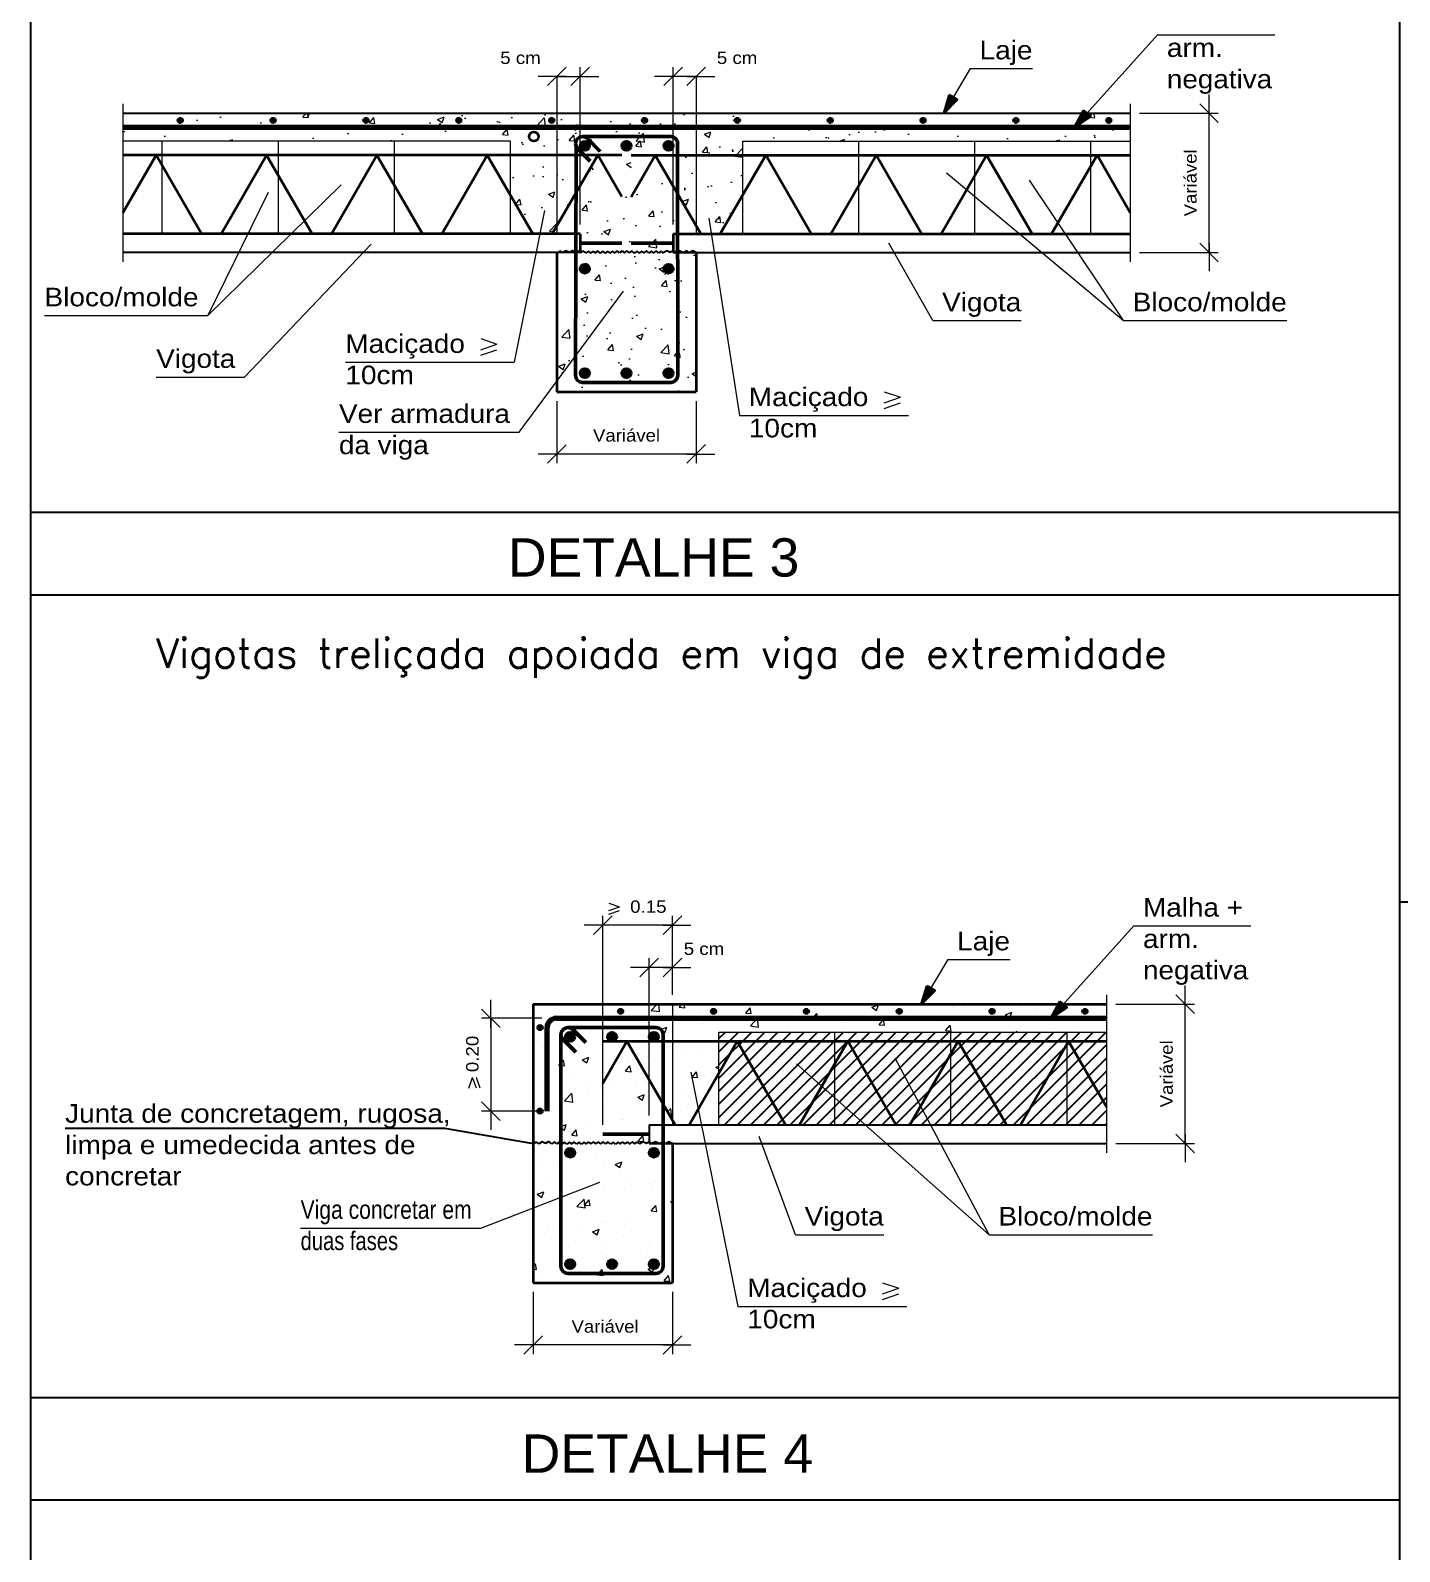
# Model space of a CAD drawing. Header units: millimetres. Extents: x 480 to 1615, y -207 to 251.
# Drawn here: x 820.9 to 835.65, y -114.83 to -98.44 of the extents above; entities that cross this region are included whole.
import ezdxf
from ezdxf.enums import TextEntityAlignment as Align

# ---------------------------------------------------------------- set-up
doc = ezdxf.new("R2010")
doc.units = ezdxf.units.MM
doc.linetypes.add('DASHDOT', pattern=[18.5, 12, -3, 0.5, -3])
for name, color, linetype, lineweight in [('0-CYPE0', 10, 'Continuous', 13), ('0-CYPE1', 2, 'Continuous', 18), ('0-CYPE2', 140, 'Continuous', 35), ('0-CYPE3', 5, 'Continuous', 50), ('0-CYPE4', 6, 'Continuous', 70)]:
    doc.layers.add(name, color=color, linetype=linetype, lineweight=lineweight)
for name, color, linetype in [('ARQ-TEXTO2', 2, 'Continuous'), ('Camada 1', 7, 'Continuous'), ('VIEWPORT', 1, 'Continuous')]:
    doc.layers.add(name, color=color, linetype=linetype)
doc.styles.add('CYPETXT', font='arial.ttf', dxfattribs={"height": 0.2})
doc.styles.add('ROMANS', font='romans.shx')
doc.styles.add('TQS_ARIAL', font='arial.ttf')

msp = doc.modelspace()

# ---------------------------------------------------------------- hatches: boundary and pattern name
at = {"layer": '0-CYPE0'}
h = msp.add_hatch(dxfattribs=at)
h.set_pattern_fill('ID11', color=256, style=0, pattern_type=2)
h.set_pattern_definition([(50.00002, (701.76784, -244.8492), (0.71726, -0.06275), [0.075, -0.825]), (355, (701.76784, -244.8492), (-0.13875, 0.75219), [0.06, -0.66]), (100.4514, (701.8276, -244.85445), (0.57851, 0.68944), [0.06374, -0.70114]), (46.1842, (701.7678, -244.6492), (1.06724, -0.16552), [0.1125, -1.2375]), (96.6356, (701.8568, -244.663), (0.934665, 0.97412), [0.09561, -1.051715]), (351.1842, (701.7678, -244.6492), (0.93466, 0.97412), [0.09, -0.99]), (21, (701.86784, -244.6992), (0.596905, -0.40262), [0.075, -0.825]), (326, (701.86784, -244.6992), (0.243315, 0.72515), [0.06, -0.66]), (71.4514, (701.9176, -244.7328), (0.840225, 0.32253), [0.06374, -0.70114]), (37.49997, (701.76784, -244.84922), (0.01216, 0.332895), [0, -0.652, 0, -0.67, 0, -0.6625]), (7.50002, (701.76784, -244.8492), (0.26307, 0.39441), [0, -0.382, 0, -0.637, 0, -0.2525]), (327.49998, (701.54484, -244.84922), (0.53382, -0.022555), [0, -0.25, 0, -0.78, 0, -1.035]), (317.49998, (701.44484, -244.8492), (0.583185, 0.100105), [0, -0.325, 0, -0.518, 0, -0.735])])
h.paths.add_polyline_path([(832.501, -99.412), (832.501, -99.409), (832.502, -99.407), (832.503, -99.404), (832.505, -99.402), (832.507, -99.401), (832.51, -99.4), (832.512, -99.399), (832.515, -99.399), (832.517, -99.4), (832.52, -99.401), (832.522, -99.402), (832.524, -99.404), (832.525, -99.407), (832.526, -99.409), (832.526, -99.412), (832.526, -99.414), (832.525, -99.417), (832.524, -99.419), (832.522, -99.421), (832.52, -99.423), (832.517, -99.424), (832.515, -99.424), (832.512, -99.424), (832.51, -99.424), (832.507, -99.423), (832.505, -99.421), (832.503, -99.419), (832.502, -99.417), (832.501, -99.414)], flags=0)
h.paths.add_polyline_path([(832.745, -99.335), (832.283, -99.335), (832.146, -99.487), (832.745, -99.487)], flags=0)
h.paths.add_polyline_path([(828.564, -99.335), (828.071, -99.335), (828.071, -99.487), (828.417, -99.487)], flags=0)
h.paths.add_polyline_path([(828.571, -99.635), (832.745, -99.635), (832.745, -99.487), (828.417, -99.487), (828.338, -99.569), (828.341, -99.573), (828.344, -99.577), (828.345, -99.582), (828.346, -99.587), (828.345, -99.592), (828.343, -99.597), (828.341, -99.601), (828.337, -99.605), (828.333, -99.608), (828.328, -99.611), (828.323, -99.612), (828.318, -99.612), (828.313, -99.611), (828.308, -99.608), (828.304, -99.605), (828.3, -99.601), (828.298, -99.597), (828.296, -99.592), (828.296, -99.587), (828.296, -99.581), (828.298, -99.576), (828.3, -99.572), (828.304, -99.568), (828.308, -99.565), (828.313, -99.563), (828.318, -99.562), (828.324, -99.562), (828.329, -99.563), (828.334, -99.566), (828.338, -99.569), (828.417, -99.487), (828.071, -99.487), (828.071, -99.787), (828.571, -99.787)], flags=0)
h.paths.add_polyline_path([(828.571, -99.787), (828.071, -99.787), (828.071, -100.549), (828.12, -100.635), (828.33, -100.635), (828.571, -100.218)], flags=0)
h.paths.add_polyline_path([(828.071, -99.787), (827.871, -99.787), (827.871, -100.203), (828.071, -100.549)], flags=0)
h.paths.add_polyline_path([(828.071, -100.549), (827.871, -100.203), (827.871, -100.635), (828.071, -100.635)], flags=0)
h.paths.add_polyline_path([(827.796, -102.135), (827.795, -102.14), (827.794, -102.145), (827.791, -102.149), (827.788, -102.153), (827.783, -102.156), (827.779, -102.159), (827.774, -102.16), (827.768, -102.16), (827.763, -102.159), (827.758, -102.156), (827.754, -102.153), (827.751, -102.149), (827.748, -102.145), (827.747, -102.14), (827.746, -102.135), (827.747, -102.13), (827.748, -102.125), (827.751, -102.12), (827.754, -102.116), (827.758, -102.113), (827.763, -102.111), (827.768, -102.11), (827.774, -102.11), (827.779, -102.111), (827.783, -102.113), (827.788, -102.116), (827.791, -102.12), (827.794, -102.125), (827.795, -102.13)], flags=0)
h.paths.add_polyline_path([(826.896, -102.135), (826.895, -102.14), (826.894, -102.145), (826.891, -102.149), (826.887, -102.153), (826.883, -102.156), (826.878, -102.159), (826.873, -102.16), (826.868, -102.16), (826.863, -102.159), (826.858, -102.156), (826.854, -102.153), (826.851, -102.149), (826.848, -102.145), (826.846, -102.14), (826.846, -102.135), (826.846, -102.13), (826.848, -102.125), (826.851, -102.12), (826.854, -102.116), (826.858, -102.113), (826.863, -102.111), (826.868, -102.11), (826.873, -102.11), (826.878, -102.111), (826.883, -102.113), (826.887, -102.116), (826.891, -102.12), (826.894, -102.125), (826.895, -102.13)], flags=0)
h.paths.add_polyline_path([(827.345, -102.135), (827.345, -102.14), (827.343, -102.145), (827.341, -102.149), (827.337, -102.153), (827.333, -102.156), (827.328, -102.159), (827.323, -102.16), (827.318, -102.16), (827.313, -102.159), (827.308, -102.156), (827.304, -102.153), (827.3, -102.149), (827.298, -102.145), (827.296, -102.14), (827.295, -102.135), (827.296, -102.13), (827.298, -102.125), (827.3, -102.12), (827.304, -102.116), (827.308, -102.113), (827.313, -102.111), (827.318, -102.11), (827.323, -102.11), (827.328, -102.111), (827.333, -102.113), (827.337, -102.116), (827.341, -102.12), (827.343, -102.125), (827.345, -102.13)], flags=0)
h.paths.add_polyline_path([(827.796, -101.01), (827.795, -101.015), (827.794, -101.02), (827.791, -101.024), (827.788, -101.028), (827.783, -101.031), (827.779, -101.034), (827.774, -101.035), (827.768, -101.035), (827.763, -101.034), (827.758, -101.031), (827.754, -101.028), (827.751, -101.024), (827.748, -101.02), (827.747, -101.015), (827.746, -101.01), (827.747, -101.005), (827.748, -101), (827.751, -100.995), (827.754, -100.991), (827.758, -100.988), (827.763, -100.986), (827.768, -100.985), (827.774, -100.985), (827.779, -100.986), (827.783, -100.988), (827.788, -100.991), (827.791, -100.995), (827.794, -101), (827.795, -101.005)], flags=0)
h.paths.add_polyline_path([(826.896, -101.01), (826.895, -101.015), (826.894, -101.02), (826.891, -101.024), (826.887, -101.028), (826.883, -101.031), (826.878, -101.034), (826.873, -101.035), (826.868, -101.035), (826.863, -101.034), (826.858, -101.031), (826.854, -101.028), (826.851, -101.024), (826.848, -101.02), (826.846, -101.015), (826.846, -101.01), (826.846, -101.005), (826.848, -101), (826.851, -100.995), (826.854, -100.991), (826.858, -100.988), (826.863, -100.986), (826.868, -100.985), (826.873, -100.985), (826.878, -100.986), (826.883, -100.988), (826.887, -100.991), (826.891, -100.995), (826.894, -101), (826.895, -101.005)], flags=0)
h.paths.add_polyline_path([(827.011, -99.787), (826.571, -100.549), (826.571, -100.635), (826.821, -100.635), (826.821, -100.835), (826.571, -100.835), (826.571, -102.335), (828.071, -102.335), (828.071, -100.835), (827.821, -100.835), (827.821, -100.635), (828.071, -100.635), (828.071, -100.549), (827.63, -99.787), (827.371, -100.237), (827.371, -99.587), (827.271, -99.587), (827.271, -100.237)], flags=0)
h.paths.add_polyline_path([(827.011, -99.787), (826.82, -99.787), (826.82, -100.116)], flags=0)
h.paths.add_polyline_path([(826.896, -99.687), (826.895, -99.692), (826.893, -99.697), (826.891, -99.701), (826.887, -99.705), (826.883, -99.708), (826.878, -99.71), (826.873, -99.711), (826.868, -99.711), (826.863, -99.71), (826.858, -99.708), (826.854, -99.705), (826.85, -99.701), (826.848, -99.697), (826.846, -99.692), (826.846, -99.687), (826.846, -99.681), (826.848, -99.676), (826.85, -99.672), (826.854, -99.668), (826.858, -99.665), (826.863, -99.663), (826.868, -99.662), (826.873, -99.662), (826.878, -99.663), (826.883, -99.665), (826.887, -99.668), (826.891, -99.672), (826.893, -99.676), (826.895, -99.681)], flags=0)
h.paths.add_polyline_path([(827.271, -99.487), (826.82, -99.487), (826.82, -99.743), (826.865, -99.787), (827.271, -99.787)], flags=0)
h.paths.add_polyline_path([(827.821, -99.487), (827.371, -99.487), (827.371, -99.587), (827.796, -99.587), (827.821, -99.591)], flags=0)
h.paths.add_polyline_path([(827.821, -99.591), (827.796, -99.587), (827.371, -99.587), (827.371, -99.787), (827.821, -99.787)], flags=0)
h.paths.add_polyline_path([(828.071, -99.487), (827.821, -99.487), (827.821, -99.591), (827.835, -99.598), (827.847, -99.607), (827.857, -99.619), (827.865, -99.633), (827.869, -99.648), (827.87, -99.664), (827.871, -99.787), (828.071, -99.787)], flags=0)
h.paths.add_polyline_path([(828.071, -99.335), (827.821, -99.335), (827.821, -99.487), (828.071, -99.487)], flags=0)
h.paths.add_polyline_path([(827.526, -99.412), (827.526, -99.414), (827.525, -99.417), (827.524, -99.419), (827.522, -99.421), (827.52, -99.423), (827.517, -99.424), (827.515, -99.424), (827.512, -99.424), (827.51, -99.424), (827.507, -99.423), (827.505, -99.421), (827.503, -99.419), (827.502, -99.417), (827.501, -99.414), (827.501, -99.412), (827.501, -99.409), (827.502, -99.407), (827.503, -99.404), (827.505, -99.402), (827.507, -99.401), (827.51, -99.4), (827.512, -99.399), (827.515, -99.399), (827.517, -99.4), (827.52, -99.401), (827.522, -99.402), (827.524, -99.404), (827.525, -99.407), (827.526, -99.409)], flags=0)
h.paths.add_polyline_path([(827.821, -99.335), (827.371, -99.335), (827.371, -99.487), (827.821, -99.487)], flags=0)
h.paths.add_polyline_path([(827.371, -99.335), (827.271, -99.335), (827.271, -99.487), (827.371, -99.487)], flags=0)
h.paths.add_polyline_path([(827.271, -99.335), (826.82, -99.335), (826.82, -99.487), (827.271, -99.487)], flags=0)
h.paths.add_polyline_path([(826.82, -99.335), (826.571, -99.335), (826.571, -99.487), (826.82, -99.487)], flags=0)
h.paths.add_polyline_path([(826.776, -99.69), (826.772, -99.676), (826.771, -99.662), (826.772, -99.646), (826.777, -99.632), (826.784, -99.618), (826.794, -99.607), (826.807, -99.598), (826.82, -99.591), (826.82, -99.487), (826.571, -99.487), (826.571, -99.787), (826.776, -99.787)], flags=0)
h.paths.add_polyline_path([(826.776, -99.787), (826.571, -99.787), (826.571, -100.549), (826.775, -100.195)], flags=0)
h.paths.add_polyline_path([(826.775, -100.195), (826.571, -100.549), (826.571, -100.635), (826.774, -100.635)], flags=0)
h.paths.add_polyline_path([(826.071, -100.218), (826.071, -100.635), (826.311, -100.635)], flags=0)
h.paths.add_polyline_path([(826.571, -99.787), (826.071, -99.787), (826.071, -100.218), (826.311, -100.635), (826.521, -100.635), (826.571, -100.549)], flags=0)
h.paths.add_polyline_path([(826.501, -99.412), (826.501, -99.409), (826.502, -99.407), (826.503, -99.404), (826.505, -99.402), (826.507, -99.401), (826.51, -99.4), (826.512, -99.399), (826.515, -99.399), (826.517, -99.4), (826.52, -99.401), (826.522, -99.402), (826.524, -99.404), (826.525, -99.407), (826.526, -99.409), (826.526, -99.412), (826.526, -99.414), (826.525, -99.417), (826.524, -99.419), (826.522, -99.421), (826.52, -99.423), (826.517, -99.424), (826.515, -99.424), (826.512, -99.424), (826.51, -99.424), (826.507, -99.423), (826.505, -99.421), (826.503, -99.419), (826.502, -99.417), (826.501, -99.414)], flags=0)
h.paths.add_polyline_path([(826.571, -99.335), (826.018, -99.335), (826.2, -99.487), (826.571, -99.487)], flags=0)
h.paths.add_polyline_path([(826.2, -99.487), (821.896, -99.487), (821.896, -99.635), (826.071, -99.635), (826.071, -99.787), (826.571, -99.787), (826.571, -99.487), (826.2, -99.487), (826.301, -99.571), (826.305, -99.567), (826.309, -99.564), (826.314, -99.563), (826.319, -99.562), (826.324, -99.562), (826.329, -99.563), (826.334, -99.565), (826.338, -99.569), (826.341, -99.572), (826.343, -99.577), (826.345, -99.582), (826.346, -99.587), (826.345, -99.592), (826.343, -99.597), (826.341, -99.601), (826.337, -99.605), (826.333, -99.608), (826.328, -99.611), (826.323, -99.612), (826.318, -99.612), (826.313, -99.611), (826.308, -99.608), (826.304, -99.605), (826.3, -99.601), (826.298, -99.597), (826.296, -99.592), (826.296, -99.587), (826.296, -99.581), (826.298, -99.576), (826.301, -99.571)], flags=0)
h.paths.add_polyline_path([(825.501, -99.412), (825.501, -99.409), (825.502, -99.407), (825.503, -99.404), (825.505, -99.402), (825.507, -99.401), (825.51, -99.4), (825.512, -99.399), (825.515, -99.399), (825.517, -99.4), (825.52, -99.401), (825.522, -99.402), (825.524, -99.404), (825.525, -99.407), (825.526, -99.409), (825.526, -99.412), (825.526, -99.414), (825.525, -99.417), (825.524, -99.419), (825.522, -99.421), (825.52, -99.423), (825.517, -99.424), (825.515, -99.424), (825.512, -99.424), (825.51, -99.424), (825.507, -99.423), (825.505, -99.421), (825.503, -99.419), (825.502, -99.417), (825.501, -99.414)], flags=0)
h.paths.add_polyline_path([(824.501, -99.412), (824.501, -99.409), (824.502, -99.407), (824.503, -99.404), (824.505, -99.402), (824.507, -99.401), (824.51, -99.4), (824.512, -99.399), (824.515, -99.399), (824.517, -99.4), (824.52, -99.401), (824.522, -99.402), (824.524, -99.404), (824.525, -99.407), (824.526, -99.409), (824.526, -99.412), (824.526, -99.414), (824.525, -99.417), (824.524, -99.419), (824.522, -99.421), (824.52, -99.423), (824.517, -99.424), (824.515, -99.424), (824.512, -99.424), (824.51, -99.424), (824.507, -99.423), (824.505, -99.421), (824.503, -99.419), (824.502, -99.417), (824.501, -99.414)], flags=0)
h.paths.add_polyline_path([(823.501, -99.412), (823.501, -99.409), (823.502, -99.407), (823.503, -99.404), (823.505, -99.402), (823.507, -99.401), (823.51, -99.4), (823.512, -99.399), (823.515, -99.399), (823.517, -99.4), (823.52, -99.401), (823.522, -99.402), (823.524, -99.404), (823.525, -99.407), (823.526, -99.409), (823.526, -99.412), (823.526, -99.414), (823.525, -99.417), (823.524, -99.419), (823.522, -99.421), (823.52, -99.423), (823.517, -99.424), (823.515, -99.424), (823.512, -99.424), (823.51, -99.424), (823.507, -99.423), (823.505, -99.421), (823.503, -99.419), (823.502, -99.417), (823.501, -99.414)], flags=0)
h.paths.add_polyline_path([(822.501, -99.412), (822.501, -99.409), (822.502, -99.407), (822.503, -99.404), (822.505, -99.402), (822.507, -99.401), (822.51, -99.4), (822.512, -99.399), (822.515, -99.399), (822.517, -99.4), (822.52, -99.401), (822.522, -99.402), (822.524, -99.404), (822.525, -99.407), (822.526, -99.409), (822.526, -99.412), (822.526, -99.414), (822.525, -99.417), (822.524, -99.419), (822.522, -99.421), (822.52, -99.423), (822.517, -99.424), (822.515, -99.424), (822.512, -99.424), (822.51, -99.424), (822.507, -99.423), (822.505, -99.421), (822.503, -99.419), (822.502, -99.417), (822.501, -99.414)], flags=0)
h.paths.add_polyline_path([(826.018, -99.335), (821.896, -99.335), (821.896, -99.487), (826.2, -99.487)], flags=0)
at = {"layer": '0-CYPE2'}
for points in [[(830.795, -99.137), (830.736, -99.335), (830.881, -99.189)], [(832.243, -99.305), (832.146, -99.487), (832.317, -99.371)], [(830.553, -108.735), (830.493, -108.932), (830.639, -108.786)], [(831.986, -108.902), (831.89, -109.084), (832.06, -108.969)]]:
    msp.add_hatch(color=256, dxfattribs=at).paths.add_polyline_path(points)
h = msp.add_hatch(color=256, dxfattribs=at)
edge = h.paths.add_edge_path()
edge.add_arc((822.514, -99.412), 0.025, 0, 360)
h = msp.add_hatch(color=256, dxfattribs=at)
edge = h.paths.add_edge_path()
edge.add_arc((823.514, -99.412), 0.025, 0, 360)
h = msp.add_hatch(color=256, dxfattribs=at)
edge = h.paths.add_edge_path()
edge.add_arc((824.514, -99.412), 0.025, 0, 360)
h = msp.add_hatch(color=256, dxfattribs=at)
edge = h.paths.add_edge_path()
edge.add_arc((825.514, -99.412), 0.025, 0, 360)
h = msp.add_hatch(color=256, dxfattribs=at)
edge = h.paths.add_edge_path()
edge.add_arc((826.514, -99.412), 0.025, 0, 360)
h = msp.add_hatch(color=256, dxfattribs=at)
edge = h.paths.add_edge_path()
edge.add_arc((827.514, -99.412), 0.025, 0, 360)
h = msp.add_hatch(color=256, dxfattribs=at)
edge = h.paths.add_edge_path()
edge.add_arc((828.514, -99.412), 0.025, 0, 360)
h = msp.add_hatch(color=256, dxfattribs=at)
edge = h.paths.add_edge_path()
edge.add_arc((829.514, -99.412), 0.025, 0, 360)
h = msp.add_hatch(color=256, dxfattribs=at)
edge = h.paths.add_edge_path()
edge.add_arc((830.514, -99.412), 0.025, 0, 360)
h = msp.add_hatch(color=256, dxfattribs=at)
edge = h.paths.add_edge_path()
edge.add_arc((831.514, -99.412), 0.025, 0, 360)
h = msp.add_hatch(color=256, dxfattribs=at)
edge = h.paths.add_edge_path()
edge.add_arc((832.514, -99.412), 0.025, 0, 360)
h = msp.add_hatch(color=256, dxfattribs=at)
edge = h.paths.add_edge_path()
edge.add_arc((826.871, -99.687), 0.05, 0, 360)
h = msp.add_hatch(color=256, dxfattribs=at)
edge = h.paths.add_edge_path()
edge.add_arc((827.32, -99.687), 0.05, 0, 360)
h = msp.add_hatch(color=256, dxfattribs=at)
edge = h.paths.add_edge_path()
edge.add_arc((827.771, -99.687), 0.05, 0, 360)
h = msp.add_hatch(color=256, dxfattribs=at)
edge = h.paths.add_edge_path()
edge.add_arc((826.871, -101.01), 0.05, 0, 360)
h = msp.add_hatch(color=256, dxfattribs=at)
edge = h.paths.add_edge_path()
edge.add_arc((827.771, -101.01), 0.05, 0, 360)
h = msp.add_hatch(color=256, dxfattribs=at)
edge = h.paths.add_edge_path()
edge.add_arc((826.871, -102.135), 0.05, 0, 360)
h = msp.add_hatch(color=256, dxfattribs=at)
edge = h.paths.add_edge_path()
edge.add_arc((827.32, -102.135), 0.05, 0, 360)
h = msp.add_hatch(color=256, dxfattribs=at)
edge = h.paths.add_edge_path()
edge.add_arc((827.771, -102.135), 0.05, 0, 360)
h = msp.add_hatch(color=256, dxfattribs=at)
edge = h.paths.add_edge_path()
edge.add_arc((827.257, -109.009), 0.025, 0, 360)
h = msp.add_hatch(color=256, dxfattribs=at)
edge = h.paths.add_edge_path()
edge.add_arc((828.257, -109.009), 0.025, 0, 360)
h = msp.add_hatch(color=256, dxfattribs=at)
edge = h.paths.add_edge_path()
edge.add_arc((829.257, -109.009), 0.025, 0, 360)
h = msp.add_hatch(color=256, dxfattribs=at)
edge = h.paths.add_edge_path()
edge.add_arc((830.257, -109.009), 0.025, 0, 360)
h = msp.add_hatch(color=256, dxfattribs=at)
edge = h.paths.add_edge_path()
edge.add_arc((831.257, -109.009), 0.025, 0, 360)
h = msp.add_hatch(color=256, dxfattribs=at)
edge = h.paths.add_edge_path()
edge.add_arc((832.257, -109.009), 0.025, 0, 360)
h = msp.add_hatch(color=256, dxfattribs=at)
edge = h.paths.add_edge_path()
edge.add_arc((826.389, -109.184), 0.025, 0, 360)
h = msp.add_hatch(color=256, dxfattribs=at)
edge = h.paths.add_edge_path()
edge.add_arc((826.714, -109.284), 0.05, 0, 360)
h = msp.add_hatch(color=256, dxfattribs=at)
edge = h.paths.add_edge_path()
edge.add_arc((827.164, -109.284), 0.05, 0, 360)
h = msp.add_hatch(color=256, dxfattribs=at)
edge = h.paths.add_edge_path()
edge.add_arc((827.614, -109.284), 0.05, 0, 360)
h = msp.add_hatch(color=256, dxfattribs=at)
edge = h.paths.add_edge_path()
edge.add_arc((826.389, -110.084), 0.025, 0, 360)
h = msp.add_hatch(color=256, dxfattribs=at)
edge = h.paths.add_edge_path()
edge.add_arc((826.714, -110.532), 0.05, 0, 360)
h = msp.add_hatch(color=256, dxfattribs=at)
edge = h.paths.add_edge_path()
edge.add_arc((827.614, -110.532), 0.05, 0, 360)
h = msp.add_hatch(color=256, dxfattribs=at)
edge = h.paths.add_edge_path()
edge.add_arc((826.714, -111.732), 0.05, 0, 360)
h = msp.add_hatch(color=256, dxfattribs=at)
edge = h.paths.add_edge_path()
edge.add_arc((827.164, -111.732), 0.05, 0, 360)
h = msp.add_hatch(color=256, dxfattribs=at)
edge = h.paths.add_edge_path()
edge.add_arc((827.614, -111.732), 0.05, 0, 360)
at = {"layer": 'VIEWPORT'}
h = msp.add_hatch(dxfattribs=at)
h.set_pattern_fill('_USER', scale=0.1, angle=45, pattern_type=0)
h.set_pattern_definition([(45, (-558.92099, -1348.04589), (-0.070710678, 0.070710678), [])])
h.paths.add_polyline_path([(829.564, -109.572), (829.564, -109.332), (828.513, -109.332), (829.033, -110.232), (829.183, -110.232)])
h.paths.add_polyline_path([(828.513, -109.332), (828.314, -109.677), (828.314, -110.232), (829.033, -110.232)])
h.paths.add_polyline_path([(828.513, -109.332), (828.314, -109.332), (828.314, -109.677)], flags=17)
h.paths.add_polyline_path([(829.564, -109.232), (828.314, -109.232), (828.314, -109.332), (828.513, -109.332), (829.564, -109.332)])
h.paths.add_polyline_path([(829.564, -109.941), (829.423, -109.816), (829.183, -110.232), (829.564, -110.232)], flags=17)
h.paths.add_polyline_path([(829.564, -109.572), (829.423, -109.816), (829.564, -109.941)], flags=17)
h.paths.add_polyline_path([(829.702, -109.332), (829.564, -109.572), (829.564, -109.941), (829.892, -110.232), (830.222, -110.232)])
h.paths.add_polyline_path([(830.891, -109.332), (830.814, -109.466), (830.814, -110.232), (831.411, -110.232)])
h.paths.add_polyline_path([(830.814, -109.332), (829.702, -109.332), (830.222, -110.232), (830.372, -110.232), (830.814, -109.466)])
h.paths.add_polyline_path([(830.814, -109.232), (829.564, -109.232), (829.564, -109.332), (830.814, -109.332)])
h.paths.add_polyline_path([(829.702, -109.332), (829.564, -109.332), (829.564, -109.572)], flags=17)
h.paths.add_polyline_path([(829.564, -109.941), (829.564, -110.232), (829.892, -110.232)], flags=17)
h.paths.add_polyline_path([(830.488, -110.03), (830.372, -110.232), (830.596, -110.232)], flags=17)
h.paths.add_polyline_path([(830.814, -109.466), (830.488, -110.03), (830.596, -110.232), (830.814, -110.232)], flags=17)
h.paths.add_polyline_path([(832.064, -109.361), (832.064, -109.332), (830.891, -109.332), (831.411, -110.232), (831.561, -110.232)])
h.paths.add_polyline_path([(832.064, -109.232), (830.814, -109.232), (830.814, -109.332), (832.064, -109.332)])
h.paths.add_polyline_path([(832.489, -109.332), (832.081, -109.332), (832.489, -110.039)], flags=17)
h.paths.add_polyline_path([(832.064, -109.361), (831.561, -110.232), (832.064, -110.232)], flags=17)
h.paths.add_polyline_path([(832.081, -109.332), (832.064, -109.361), (832.064, -110.232), (832.489, -110.232), (832.489, -110.039)])
h.paths.add_polyline_path([(832.489, -109.232), (832.064, -109.232), (832.064, -109.332), (832.489, -109.332)])

# ---------------------------------------------------------------- linework, layer by layer
for p, q in [((835.645, -86.128), (835.645, -143.528)), ((820.901, -88.552), (820.901, -143.528)), ((821.896, -99.335), (832.745, -99.335)), ((826.821, -100.835), (821.896, -100.835)), ((826.605, -100.819), (826.575, -100.839)), ((826.631, -100.84), (826.605, -100.819)), ((826.668, -100.819), (826.631, -100.84)), ((826.705, -100.835), (826.668, -100.819)), ((826.742, -100.815), (826.705, -100.835)), ((826.771, -100.839), (826.742, -100.815)), ((826.801, -100.818), (826.771, -100.839)), ((826.827, -100.839), (826.801, -100.818)), ((826.855, -100.82), (826.825, -100.84)), ((826.881, -100.84), (826.855, -100.82)), ((826.909, -100.821), (826.879, -100.841)), ((826.935, -100.842), (826.909, -100.821)), ((826.963, -100.823), (826.933, -100.843)), ((826.989, -100.843), (826.963, -100.823)), ((827.012, -100.82), (826.982, -100.84)), ((827.038, -100.841), (827.012, -100.82)), ((827.066, -100.821), (827.036, -100.842)), ((827.092, -100.842), (827.066, -100.821)), ((827.121, -100.823), (827.091, -100.843)), ((827.147, -100.843), (827.121, -100.823)), ((827.17, -100.82), (827.14, -100.841)), ((827.196, -100.841), (827.17, -100.82)), ((827.22, -100.818), (827.19, -100.839)), ((827.246, -100.839), (827.22, -100.818)), ((827.274, -100.82), (827.244, -100.84)), ((827.3, -100.84), (827.274, -100.82)), ((827.325, -100.819), (827.295, -100.839)), ((827.351, -100.839), (827.325, -100.819)), ((827.379, -100.82), (827.349, -100.84)), ((827.405, -100.841), (827.379, -100.82)), ((827.433, -100.822), (827.403, -100.842)), ((827.459, -100.842), (827.433, -100.822)), ((827.487, -100.823), (827.457, -100.843)), ((827.513, -100.844), (827.487, -100.823)), ((827.535, -100.819), (827.505, -100.84)), ((827.561, -100.84), (827.535, -100.819)), ((827.589, -100.821), (827.559, -100.841)), ((827.615, -100.841), (827.589, -100.821)), ((827.639, -100.819), (827.609, -100.839)), ((827.665, -100.839), (827.639, -100.819)), ((827.693, -100.82), (827.663, -100.841)), ((827.719, -100.841), (827.693, -100.82)), ((827.753, -100.819), (827.716, -100.839)), ((827.79, -100.835), (827.753, -100.819)), ((827.824, -100.816), (827.787, -100.836)), ((827.821, -100.835), (832.745, -100.835)), ((827.85, -100.836), (827.824, -100.816)), ((827.887, -100.819), (827.85, -100.836)), ((827.934, -100.839), (827.887, -100.819)), ((827.971, -100.819), (827.934, -100.839)), ((827.996, -100.839), (827.971, -100.819)), ((828.033, -100.819), (827.996, -100.839)), ((828.071, -100.835), (828.033, -100.819)), ((820.901, -103.632), (835.645, -103.632)), ((820.901, -104.522), (835.645, -104.522)), ((835.645, -107.829), (853.145, -107.829)), ((821.273, -110.266), (825.361, -110.266)), ((825.361, -110.266), (826.314, -110.432)), ((827.564, -110.232), (832.489, -110.232)), ((827.564, -110.232), (827.564, -110.432)), ((826.348, -110.416), (826.318, -110.437)), ((826.374, -110.437), (826.348, -110.416)), ((826.411, -110.416), (826.374, -110.437)), ((826.448, -110.433), (826.411, -110.416)), ((826.485, -110.412), (826.448, -110.433)), ((826.514, -110.436), (826.485, -110.412)), ((826.544, -110.416), (826.514, -110.436)), ((826.57, -110.436), (826.544, -110.416)), ((826.598, -110.417), (826.568, -110.437)), ((826.624, -110.437), (826.598, -110.417)), ((826.653, -110.418), (826.622, -110.439)), ((826.678, -110.439), (826.653, -110.418)), ((826.707, -110.42), (826.677, -110.44)), ((826.733, -110.44), (826.707, -110.42)), ((826.756, -110.417), (826.726, -110.438)), ((826.782, -110.438), (826.756, -110.417)), ((826.81, -110.419), (826.78, -110.439)), ((826.836, -110.439), (826.81, -110.419)), ((826.864, -110.42), (826.834, -110.44)), ((826.89, -110.441), (826.864, -110.42)), ((826.913, -110.418), (826.883, -110.438)), ((826.939, -110.438), (826.913, -110.418)), ((826.963, -110.416), (826.933, -110.436)), ((826.989, -110.436), (826.963, -110.416)), ((827.017, -110.417), (826.987, -110.437)), ((827.043, -110.438), (827.017, -110.417)), ((827.068, -110.416), (827.038, -110.436)), ((827.094, -110.437), (827.068, -110.416)), ((827.123, -110.417), (827.093, -110.438)), ((827.149, -110.438), (827.123, -110.417)), ((827.177, -110.419), (827.147, -110.439)), ((827.203, -110.439), (827.177, -110.419)), ((827.231, -110.42), (827.201, -110.441)), ((827.257, -110.441), (827.231, -110.42)), ((827.279, -110.417), (827.249, -110.437)), ((827.305, -110.437), (827.279, -110.417)), ((827.333, -110.418), (827.303, -110.438)), ((827.359, -110.439), (827.333, -110.418)), ((827.383, -110.416), (827.353, -110.436)), ((827.409, -110.437), (827.383, -110.416)), ((827.437, -110.418), (827.407, -110.438)), ((827.463, -110.438), (827.437, -110.418)), ((827.496, -110.416), (827.46, -110.437)), ((827.534, -110.432), (827.496, -110.416)), ((827.568, -110.413), (827.531, -110.434)), ((827.564, -110.432), (832.489, -110.432)), ((827.594, -110.434), (827.568, -110.413)), ((827.631, -110.416), (827.594, -110.434)), ((827.677, -110.436), (827.631, -110.416)), ((827.714, -110.416), (827.677, -110.436)), ((827.74, -110.436), (827.714, -110.416)), ((827.777, -110.416), (827.74, -110.436)), ((827.814, -110.432), (827.777, -110.416)), ((820.901, -113.169), (835.645, -113.169)), ((820.901, -114.272), (835.645, -114.272))]:
    msp.add_line(p, q)
at = {"layer": '0-CYPE0', "linetype": 'Continuous'}
for p, q in [((827.147, -108.946), (827.147, -108.946)), ((827.587, -108.999), (827.651, -108.932)), ((827.676, -109.012), (827.667, -108.932)), ((827.887, -108.965), (827.915, -108.932)), ((827.947, -108.97), (827.94, -108.932)), ((829.691, -108.935), (829.691, -108.935)), ((829.962, -108.965), (830.032, -108.938)), ((830.012, -108.999), (830.032, -108.939)), ((831.02, -108.934), (831.02, -108.934)), ((831.195, -108.936), (831.195, -108.936)), ((831.554, -108.957), (831.554, -108.957)), ((826.314, -109.102), (826.318, -109.1)), ((826.314, -109.112), (826.318, -109.101)), ((826.627, -109.021), (826.627, -109.021)), ((826.706, -109.004), (826.706, -109.004)), ((827.426, -109.072), (827.426, -109.072)), ((827.528, -109.124), (827.528, -109.124)), ((827.587, -108.999), (827.676, -109.012)), ((827.676, -109.039), (827.676, -109.039)), ((827.888, -108.965), (827.947, -108.97)), ((828.055, -108.989), (828.055, -108.989)), ((828.112, -109.024), (828.112, -109.024)), ((828.604, -109.028), (828.653, -108.97)), ((828.605, -109.028), (828.665, -109.033)), ((828.664, -109.033), (828.653, -108.97)), ((828.654, -109.164), (828.731, -109.084)), ((828.672, -109.07), (828.672, -109.07)), ((828.731, -109.084), (828.732, -109.083)), ((828.732, -109.084), (828.732, -109.083)), ((828.743, -109.178), (828.732, -109.084)), ((829.186, -108.999), (829.186, -108.999)), ((829.322, -109.09), (829.327, -109.084)), ((829.322, -109.091), (829.382, -109.096)), ((829.327, -109.084), (829.37, -109.033)), ((829.38, -109.084), (829.37, -109.033)), ((829.382, -109.096), (829.38, -109.084)), ((829.934, -109.102), (829.934, -109.102)), ((829.962, -108.965), (830.012, -108.999)), ((830.039, -109.153), (830.087, -109.096)), ((830.099, -109.158), (830.087, -109.096)), ((830.243, -109.073), (830.243, -109.073)), ((830.313, -109.052), (830.313, -109.052)), ((830.712, -109.123), (830.712, -109.123)), ((830.826, -108.973), (830.826, -108.973)), ((830.944, -108.969), (830.944, -108.969)), ((831.217, -109.059), (831.217, -109.059)), ((831.399, -109.045), (831.449, -109.079)), ((831.4, -109.045), (831.47, -109.018)), ((831.449, -109.079), (831.469, -109.019)), ((831.736, -108.984), (831.736, -108.984)), ((832.087, -108.979), (832.087, -108.979)), ((826.415, -109.205), (826.415, -109.205)), ((826.554, -109.265), (826.554, -109.265)), ((826.794, -109.155), (826.794, -109.155)), ((826.945, -109.224), (826.945, -109.224)), ((827.088, -109.287), (827.088, -109.287)), ((827.134, -109.279), (827.134, -109.279)), ((827.648, -109.209), (827.648, -109.209)), ((827.685, -109.207), (827.691, -109.205)), ((827.685, -109.208), (827.702, -109.219)), ((827.691, -109.205), (827.755, -109.18)), ((827.702, -109.219), (827.734, -109.241)), ((827.734, -109.241), (827.755, -109.181)), ((828.153, -109.145), (828.153, -109.145)), ((828.654, -109.164), (828.743, -109.178)), ((829.052, -109.218), (829.052, -109.218)), ((829.66, -109.174), (829.66, -109.174)), ((829.684, -109.134), (829.684, -109.134)), ((830.039, -109.153), (830.099, -109.159)), ((830.198, -109.193), (830.198, -109.193)), ((830.756, -109.216), (830.804, -109.158)), ((830.757, -109.216), (830.816, -109.221)), ((830.816, -109.221), (830.805, -109.158)), ((831.513, -109.232), (831.522, -109.221)), ((831.524, -109.232), (831.522, -109.221)), ((831.942, -109.197), (831.942, -109.197)), ((832.192, -109.164), (832.192, -109.164)), ((826.362, -109.324), (826.362, -109.324)), ((826.615, -109.354), (826.615, -109.354)), ((826.765, -109.399), (826.765, -109.399)), ((827.299, -109.422), (827.299, -109.422)), ((827.622, -109.31), (827.622, -109.31)), ((827.792, -109.384), (827.792, -109.384)), ((827.833, -109.444), (827.833, -109.444)), ((828.156, -109.332), (828.156, -109.332)), ((826.531, -109.55), (826.531, -109.55)), ((826.591, -109.592), (826.614, -109.565)), ((826.592, -109.592), (826.614, -109.594)), ((826.614, -109.565), (826.64, -109.534)), ((826.614, -109.594), (826.652, -109.597)), ((826.651, -109.597), (826.64, -109.534)), ((826.844, -109.53), (826.894, -109.564)), ((826.845, -109.53), (826.915, -109.503)), ((826.894, -109.564), (826.915, -109.504)), ((827.309, -109.654), (827.357, -109.597)), ((827.327, -109.574), (827.327, -109.574)), ((827.369, -109.66), (827.357, -109.597)), ((827.636, -109.542), (827.636, -109.542)), ((827.91, -109.474), (827.91, -109.474)), ((828.141, -109.478), (828.141, -109.478)), ((828.282, -109.61), (828.314, -109.598)), ((828.282, -109.61), (828.314, -109.632)), ((826.356, -109.773), (826.356, -109.773)), ((826.603, -109.687), (826.603, -109.687)), ((826.744, -109.674), (826.744, -109.674)), ((827.309, -109.655), (827.369, -109.66)), ((827.529, -109.778), (827.529, -109.778)), ((828.026, -109.717), (828.074, -109.66)), ((828.026, -109.717), (828.086, -109.723)), ((828.086, -109.722), (828.074, -109.66)), ((828.16, -109.695), (828.16, -109.695)), ((826.652, -109.973), (826.73, -109.892)), ((826.741, -109.986), (826.73, -109.891)), ((826.889, -109.796), (826.889, -109.796)), ((826.899, -109.861), (826.899, -109.861)), ((827.15, -109.828), (827.15, -109.828)), ((827.423, -109.818), (827.423, -109.818)), ((827.441, -109.933), (827.491, -109.966)), ((827.442, -109.932), (827.512, -109.906)), ((827.491, -109.967), (827.511, -109.906)), ((827.623, -109.874), (827.623, -109.874)), ((827.957, -109.841), (827.957, -109.841)), ((828.129, -109.81), (828.129, -109.81)), ((826.591, -110.02), (826.591, -110.02)), ((826.652, -109.973), (826.741, -109.986)), ((827.11, -109.945), (827.11, -109.945)), ((827.763, -110.093), (827.797, -110.057)), ((827.809, -110.152), (827.798, -110.057)), ((827.869, -110.07), (827.869, -110.07)), ((827.897, -110.089), (827.897, -110.089)), ((828.147, -110.056), (828.147, -110.056)), ((826.601, -110.255), (826.614, -110.25)), ((826.601, -110.255), (826.614, -110.264)), ((826.614, -110.25), (826.672, -110.228)), ((826.614, -110.264), (826.651, -110.289)), ((826.636, -110.255), (826.636, -110.255)), ((826.651, -110.289), (826.671, -110.229)), ((826.703, -110.271), (826.703, -110.271)), ((826.887, -110.222), (826.887, -110.222)), ((827.265, -110.172), (827.265, -110.172)), ((827.286, -110.171), (827.286, -110.171)), ((827.611, -110.207), (827.611, -110.207)), ((827.796, -110.15), (827.808, -110.152)), ((828.116, -110.143), (828.116, -110.143)), ((826.372, -110.418), (826.372, -110.418)), ((826.578, -110.353), (826.578, -110.353)), ((826.695, -110.307), (826.695, -110.307)), ((826.73, -110.344), (826.778, -110.286)), ((826.73, -110.344), (826.79, -110.349)), ((826.79, -110.349), (826.779, -110.286)), ((827.098, -110.278), (827.098, -110.278)), ((827.228, -110.329), (827.228, -110.329)), ((827.447, -110.407), (827.496, -110.349)), ((827.448, -110.407), (827.508, -110.412)), ((827.507, -110.412), (827.496, -110.349)), ((827.525, -110.39), (827.525, -110.39)), ((826.359, -110.59), (826.359, -110.59)), ((826.905, -110.441), (826.905, -110.441)), ((826.942, -110.49), (826.942, -110.49)), ((827.002, -110.567), (827.002, -110.567)), ((827.439, -110.463), (827.439, -110.463)), ((827.634, -110.484), (827.634, -110.484)), ((826.373, -110.65), (826.373, -110.65)), ((826.566, -110.686), (826.566, -110.686)), ((826.624, -110.617), (826.624, -110.617)), ((827.086, -110.611), (827.086, -110.611)), ((827.198, -110.658), (827.268, -110.631)), ((827.198, -110.658), (827.248, -110.691)), ((827.248, -110.692), (827.268, -110.631)), ((826.496, -110.815), (826.496, -110.815)), ((827.03, -110.837), (827.03, -110.837)), ((827.324, -110.84), (827.324, -110.84)), ((827.371, -110.878), (827.371, -110.878)), ((827.563, -110.86), (827.563, -110.86)), ((827.587, -110.873), (827.587, -110.873)), ((827.621, -110.845), (827.621, -110.845)), ((826.358, -110.98), (826.428, -110.953)), ((826.358, -110.98), (826.408, -111.014)), ((826.361, -111.011), (826.361, -111.011)), ((826.408, -111.014), (826.428, -110.954)), ((826.554, -111.019), (826.554, -111.019)), ((826.739, -110.961), (826.739, -110.961)), ((826.741, -110.94), (826.741, -110.94)), ((826.785, -111.112), (826.863, -111.031)), ((826.874, -111.126), (826.863, -111.031)), ((826.869, -111.096), (826.917, -111.039)), ((826.929, -111.101), (826.917, -111.039)), ((827.074, -110.944), (827.074, -110.944)), ((827.795, -111.06), (827.814, -111.053)), ((827.795, -111.06), (827.814, -111.073)), ((826.785, -111.112), (826.873, -111.126)), ((826.869, -111.096), (826.929, -111.101)), ((827.358, -111.24), (827.358, -111.24)), ((827.575, -111.206), (827.575, -111.206)), ((827.586, -111.159), (827.634, -111.101)), ((827.587, -111.159), (827.646, -111.164)), ((827.646, -111.164), (827.635, -111.101)), ((827.737, -111.19), (827.737, -111.19)), ((826.476, -111.356), (826.476, -111.356)), ((826.542, -111.351), (826.542, -111.351)), ((826.835, -111.348), (826.835, -111.348)), ((826.955, -111.383), (827.025, -111.356)), ((826.955, -111.383), (827.004, -111.417)), ((827.005, -111.417), (827.025, -111.356)), ((827.061, -111.276), (827.061, -111.276)), ((827.108, -111.273), (827.108, -111.273)), ((827.369, -111.371), (827.369, -111.371)), ((826.512, -111.46), (826.512, -111.46)), ((826.7, -111.537), (826.7, -111.537)), ((827.046, -111.483), (827.046, -111.483)), ((827.283, -111.437), (827.283, -111.437)), ((827.563, -111.539), (827.563, -111.539)), ((827.579, -111.505), (827.579, -111.505)), ((826.314, -111.757), (826.339, -111.728)), ((826.35, -111.791), (826.339, -111.728)), ((826.53, -111.684), (826.53, -111.684)), ((826.845, -111.667), (826.845, -111.667)), ((827.049, -111.609), (827.049, -111.609)), ((827.095, -111.634), (827.095, -111.634)), ((827.474, -111.584), (827.474, -111.584)), ((827.522, -111.656), (827.522, -111.656)), ((826.314, -111.788), (826.351, -111.791)), ((826.356, -111.857), (826.356, -111.857)), ((826.636, -111.857), (826.636, -111.857)), ((826.939, -111.757), (826.939, -111.757)), ((827.008, -111.848), (827.021, -111.832)), ((827.008, -111.848), (827.068, -111.854)), ((827.021, -111.832), (827.056, -111.791)), ((827.064, -111.832), (827.056, -111.791)), ((827.068, -111.853), (827.064, -111.832)), ((827.17, -111.879), (827.17, -111.879)), ((827.551, -111.872), (827.551, -111.872)), ((827.552, -111.785), (827.622, -111.759)), ((827.552, -111.786), (827.601, -111.819)), ((827.601, -111.82), (827.622, -111.759)), ((827.703, -111.902), (827.703, -111.902)), ((827.725, -111.911), (827.773, -111.853)), ((827.785, -111.916), (827.773, -111.853)), ((827.725, -111.911), (827.785, -111.916))]:
    msp.add_line(p, q, dxfattribs=at)
at = {"layer": '0-CYPE1'}
for p, q in [((833.039, -98.492), (832.146, -99.487)), ((833.039, -98.492), (834.3, -98.492)), ((826.67, -98.938), (826.37, -98.938)), ((826.47, -99.038), (826.67, -98.838)), ((826.57, -98.938), (826.82, -98.938)), ((826.72, -99.038), (826.92, -98.838)), ((826.72, -98.938), (827.02, -98.938)), ((826.82, -100.535), (826.82, -98.838)), ((827.921, -98.938), (827.621, -98.938)), ((827.921, -98.838), (827.721, -99.038)), ((827.821, -100.535), (827.821, -98.838)), ((828.071, -98.938), (827.821, -98.938)), ((828.171, -98.838), (827.971, -99.038)), ((827.971, -98.938), (828.271, -98.938)), ((831.022, -98.855), (830.736, -99.335)), ((831.022, -98.855), (831.692, -98.855)), ((833.693, -99.435), (833.493, -99.235)), ((833.593, -99.435), (833.593, -99.135)), ((832.845, -99.335), (833.693, -99.335)), ((833.593, -100.835), (833.593, -99.335)), ((826.071, -99.635), (821.896, -99.635)), ((822.321, -100.635), (822.321, -99.635)), ((823.571, -100.635), (823.571, -99.635)), ((824.821, -100.635), (824.821, -99.635)), ((826.071, -100.635), (826.071, -99.635)), ((828.571, -99.635), (832.745, -99.635)), ((828.571, -100.635), (828.571, -99.635)), ((829.821, -100.635), (829.821, -99.635)), ((831.071, -100.635), (831.071, -99.635)), ((832.321, -100.635), (832.321, -99.635)), ((822.811, -101.515), (824.248, -100.108)), ((830.766, -99.978), (832.671, -101.569)), ((832.671, -101.569), (831.659, -100.058)), ((823.459, -100.188), (822.811, -101.515)), ((826.438, -100.382), (826.111, -102.017)), ((828.206, -100.465), (828.537, -102.59)), ((824.569, -100.744), (823.207, -102.178)), ((830.619, -101.569), (830.145, -100.735)), ((833.693, -100.935), (833.493, -100.735)), ((833.593, -100.735), (833.593, -101.035)), ((832.845, -100.835), (833.693, -100.835)), ((826.165, -102.771), (827.287, -101.251)), ((821.052, -101.515), (822.811, -101.515)), ((830.619, -101.569), (831.571, -101.569)), ((832.671, -101.569), (834.43, -101.569)), ((825.75, -101.762), (825.924, -101.822)), ((825.75, -101.882), (825.924, -101.822)), ((825.75, -101.942), (825.924, -101.882)), ((824.292, -102.017), (826.111, -102.017)), ((822.255, -102.178), (823.207, -102.178)), ((830.095, -102.335), (830.269, -102.395)), ((830.095, -102.455), (830.269, -102.395)), ((826.571, -102.435), (826.57, -103.106)), ((828.071, -102.435), (828.07, -103.106)), ((830.095, -102.515), (830.269, -102.455)), ((828.537, -102.59), (830.356, -102.59)), ((824.223, -102.771), (826.165, -102.771)), ((826.67, -103.006), (826.37, -103.006)), ((826.67, -102.906), (826.47, -103.106)), ((828.07, -103.006), (826.57, -103.006)), ((828.17, -102.905), (827.97, -103.105)), ((827.97, -103.006), (828.27, -103.006)), ((827.129, -107.844), (827.245, -107.884)), ((827.129, -107.924), (827.245, -107.884)), ((827.129, -107.964), (827.245, -107.924)), ((827.164, -108.081), (826.864, -108.081)), ((827.164, -107.981), (826.964, -108.181)), ((827.064, -110.232), (827.064, -107.981)), ((827.814, -108.081), (827.064, -108.081)), ((827.914, -107.981), (827.714, -108.181)), ((827.714, -108.081), (828.014, -108.081)), ((827.814, -108.832), (827.814, -107.981)), ((832.782, -108.089), (831.89, -109.084)), ((832.782, -108.089), (834.043, -108.089)), ((827.664, -108.436), (827.464, -108.636)), ((827.564, -110.132), (827.564, -108.436)), ((827.914, -108.436), (827.714, -108.636)), ((827.814, -108.832), (827.814, -108.436)), ((830.78, -108.452), (830.493, -108.932)), ((830.78, -108.452), (831.45, -108.452)), ((827.664, -108.536), (827.364, -108.536)), ((827.814, -108.536), (827.564, -108.536)), ((827.714, -108.536), (828.014, -108.536)), ((833.336, -109.032), (833.336, -108.732)), ((825.859, -109.184), (825.859, -108.884)), ((832.589, -108.932), (833.436, -108.932)), ((833.436, -109.032), (833.236, -108.832)), ((833.336, -110.432), (833.336, -108.932)), ((825.959, -109.184), (825.759, -108.984)), ((826.407, -109.084), (825.759, -109.084)), ((825.859, -109.084), (825.859, -110.084)), ((828.314, -109.232), (832.489, -109.232)), ((828.314, -110.232), (828.314, -109.232)), ((829.564, -110.232), (829.564, -109.232)), ((830.814, -110.232), (830.814, -109.232)), ((832.064, -110.232), (832.064, -109.232)), ((829.151, -109.574), (831.225, -111.416)), ((831.225, -111.416), (830.213, -109.512)), ((825.623, -109.838), (825.663, -109.722)), ((825.703, -109.838), (825.663, -109.722)), ((825.743, -109.838), (825.703, -109.722)), ((828.013, -109.664), (828.52, -112.187)), ((825.959, -110.184), (825.759, -109.984)), ((826.371, -110.084), (825.759, -110.084)), ((825.859, -109.984), (825.859, -110.284)), ((829.138, -111.416), (828.749, -110.359)), ((832.589, -110.432), (833.436, -110.432)), ((833.436, -110.532), (833.236, -110.332)), ((833.336, -110.332), (833.336, -110.632)), ((825.752, -111.344), (827.031, -110.848)), ((823.81, -111.344), (825.752, -111.344)), ((829.138, -111.416), (830.09, -111.416)), ((831.225, -111.416), (832.984, -111.416)), ((826.314, -112.032), (826.314, -112.703)), ((827.814, -112.032), (827.814, -112.703)), ((830.078, -111.932), (830.252, -111.992)), ((830.078, -112.052), (830.252, -111.992)), ((830.078, -112.112), (830.252, -112.052)), ((828.52, -112.187), (830.339, -112.187)), ((826.414, -112.503), (826.214, -112.703)), ((827.914, -112.503), (827.714, -112.703)), ((826.414, -112.603), (826.114, -112.603)), ((827.814, -112.603), (826.314, -112.603)), ((827.714, -112.603), (828.014, -112.603))]:
    msp.add_line(p, q, dxfattribs=at)
at = {"layer": '0-CYPE1', "linetype": 'DASHDOT'}
for p, q in [((826.571, -98.938), (826.571, -100.635)), ((828.071, -98.938), (828.071, -100.635)), ((821.896, -99.235), (821.896, -100.935)), ((832.745, -99.235), (832.745, -100.935)), ((827.814, -108.932), (827.814, -110.232)), ((832.489, -108.832), (832.489, -110.532))]:
    msp.add_line(p, q, dxfattribs=at)
at = {"layer": '0-CYPE2'}
for p, q in [((827.271, -99.787), (821.896, -99.787)), ((821.896, -100.407), (822.254, -99.787)), ((822.743, -100.635), (822.254, -99.787)), ((822.953, -100.635), (823.443, -99.787)), ((823.933, -100.635), (823.443, -99.787)), ((824.143, -100.635), (824.632, -99.787)), ((825.122, -100.635), (824.632, -99.787)), ((825.332, -100.635), (825.821, -99.787)), ((826.311, -100.635), (825.821, -99.787)), ((826.521, -100.635), (827.011, -99.787)), ((827.271, -100.237), (827.011, -99.787)), ((827.371, -99.787), (832.745, -99.787)), ((827.371, -100.237), (827.63, -99.787)), ((828.12, -100.635), (827.63, -99.787)), ((828.33, -100.635), (828.82, -99.787)), ((829.309, -100.635), (828.82, -99.787)), ((829.519, -100.635), (830.009, -99.787)), ((830.498, -100.635), (830.009, -99.787)), ((830.708, -100.635), (831.198, -99.787)), ((831.688, -100.635), (831.198, -99.787)), ((831.898, -100.635), (832.387, -99.787)), ((832.745, -100.407), (832.387, -99.787)), ((826.821, -100.635), (821.896, -100.635)), ((826.821, -100.635), (826.821, -100.835)), ((827.821, -100.635), (832.745, -100.635)), ((827.821, -100.635), (827.821, -100.835)), ((826.571, -100.835), (826.571, -102.335)), ((828.071, -100.835), (828.071, -102.335)), ((826.571, -102.335), (828.071, -102.335)), ((826.314, -108.932), (826.314, -111.932)), ((826.314, -108.932), (832.489, -108.932)), ((827.064, -109.332), (832.489, -109.332)), ((827.064, -109.782), (827.324, -109.332)), ((827.843, -110.232), (827.324, -109.332)), ((827.993, -110.232), (828.513, -109.332)), ((829.033, -110.232), (828.513, -109.332)), ((829.183, -110.232), (829.702, -109.332)), ((830.222, -110.232), (829.702, -109.332)), ((830.372, -110.232), (830.891, -109.332)), ((831.411, -110.232), (830.891, -109.332)), ((831.561, -110.232), (832.081, -109.332)), ((832.489, -110.039), (832.081, -109.332)), ((827.814, -110.432), (827.814, -111.932)), ((826.314, -111.932), (827.814, -111.932))]:
    msp.add_line(p, q, dxfattribs=at)
for points in [[(830.795, -99.137), (830.736, -99.335), (830.881, -99.189)], [(832.243, -99.305), (832.146, -99.487), (832.317, -99.371)], [(830.553, -108.735), (830.493, -108.932), (830.639, -108.786)], [(831.986, -108.902), (831.89, -109.084), (832.06, -108.969)]]:
    msp.add_lwpolyline(points, close=True, dxfattribs=at)
for points in [[(830.795, -99.137), (830.881, -99.189)], [(832.243, -99.305), (832.317, -99.371)], [(830.553, -108.735), (830.639, -108.786)], [(831.986, -108.902), (832.06, -108.969)]]:
    msp.add_lwpolyline(points, dxfattribs=at)
for centre, radius in [((822.514, -99.412), 0.025), ((823.514, -99.412), 0.025), ((824.514, -99.412), 0.025), ((825.514, -99.412), 0.025), ((826.514, -99.412), 0.025), ((827.514, -99.412), 0.025), ((828.514, -99.412), 0.025), ((829.514, -99.412), 0.025), ((830.514, -99.412), 0.025), ((831.514, -99.412), 0.025), ((832.514, -99.412), 0.025), ((826.321, -99.587), 0.05), ((826.871, -99.687), 0.05), ((827.32, -99.687), 0.05), ((827.771, -99.687), 0.05), ((826.871, -101.01), 0.05), ((827.771, -101.01), 0.05), ((826.871, -102.135), 0.05), ((827.32, -102.135), 0.05), ((827.771, -102.135), 0.05), ((827.257, -109.009), 0.025), ((828.257, -109.009), 0.025), ((829.257, -109.009), 0.025), ((830.257, -109.009), 0.025), ((831.257, -109.009), 0.025), ((832.257, -109.009), 0.025), ((826.389, -109.184), 0.025), ((826.714, -109.284), 0.05), ((827.164, -109.284), 0.05), ((827.614, -109.284), 0.05), ((826.389, -110.084), 0.025), ((826.714, -110.532), 0.05), ((827.614, -110.532), 0.05), ((826.714, -111.732), 0.05), ((827.164, -111.732), 0.05), ((827.614, -111.732), 0.05)]:
    msp.add_circle(centre, radius, dxfattribs=at)
at = {"layer": '0-CYPE3'}
for p, q in [((826.846, -99.587), (827.796, -99.587)), ((826.899, -99.609), (827.036, -99.746)), ((826.771, -102.16), (826.776, -99.69)), ((826.792, -99.715), (826.93, -99.852)), ((827.87, -99.659), (827.871, -102.16)), ((827.271, -100.735), (826.821, -100.735)), ((827.371, -100.735), (827.821, -100.735)), ((827.796, -102.235), (826.846, -102.235)), ((826.614, -111.757), (826.614, -109.259)), ((826.689, -109.184), (827.639, -109.184)), ((826.742, -109.206), (826.88, -109.343)), ((827.714, -109.259), (827.714, -111.757)), ((826.636, -109.312), (826.773, -109.45)), ((827.564, -110.332), (827.064, -110.332)), ((827.639, -111.832), (826.689, -111.832))]:
    msp.add_line(p, q, dxfattribs=at)
for centre, start, end in [((826.846, -99.662), 90, 180), ((826.846, -99.662), 45, 90), ((827.796, -99.662), 0, 90), ((826.846, -99.662), 180, 225), ((826.846, -102.16), 180, 270), ((827.796, -102.16), 270, 360), ((826.689, -109.259), 90, 180), ((826.689, -109.259), 180, 225), ((826.689, -109.259), 45, 90), ((827.639, -109.259), 0, 90), ((826.689, -111.757), 180, 270), ((827.639, -111.757), 270, 360)]:
    msp.add_arc(centre, 0.075, start, end, dxfattribs=at)
at = {"layer": '0-CYPE4'}
for p, q in [((821.896, -99.487), (832.745, -99.487)), ((826.564, -109.084), (832.489, -109.084)), ((826.464, -110.084), (826.464, -109.184))]:
    msp.add_line(p, q, dxfattribs=at)
msp.add_arc((826.564, -109.184), 0.1, 90, 180, dxfattribs=at)

# ---------------------------------------------------------------- texts
at = {"layer": '0-CYPE1', "style": 'CYPETXT'}
for s, height, width, p, p2 in [('Laje', 0.2, 1.079055, (831.122, -98.755), (831.692, -98.755)), ('arm. ', 0.2, 1.079466, (833.139, -98.729), (833.826, -98.729)), ('5 cm ', 0.1333, 1.080395, (825.96, -98.805), (826.452, -98.805)), ('5 cm', 0.1333, 1.080176, (828.293, -98.805), (828.729, -98.805)), ('negativa', 0.2, 1.073514, (833.139, -99.067), (834.273, -99.067)), ('Bloco/molde', 0.2, 1.079012, (821.052, -101.415), (822.711, -101.415)), ('Vigota', 0.2, 1.075454, (830.719, -101.469), (831.571, -101.469)), ('Bloco/molde', 0.2, 1.079012, (832.771, -101.469), (834.43, -101.469)), ('Maciçado ', 0.2, 1.076648, (824.292, -101.917), (825.663, -101.917)), ('Vigota', 0.2, 1.075454, (822.255, -102.078), (823.107, -102.078)), ('10cm', 0.2, 1.08018, (824.292, -102.254), (825.03, -102.254)), ('Maciçado ', 0.2, 1.076648, (828.637, -102.49), (830.008, -102.49)), ('Ver armadura', 0.2, 1.078337, (824.223, -102.671), (826.065, -102.671)), ('10cm', 0.2, 1.08018, (828.637, -102.827), (829.375, -102.827)), ('da viga ', 0.2, 1.072982, (824.223, -103.008), (825.273, -103.008)), (' 0.15 ', 0.1333, 1.081475, (827.303, -107.948), (827.807, -107.948)), ('Malha + ', 0.2, 1.075598, (832.882, -107.989), (834.043, -107.989)), ('5 cm ', 0.1333, 1.080395, (827.936, -108.402), (828.428, -108.402)), ('Laje', 0.2, 1.079055, (830.88, -108.352), (831.45, -108.352)), ('arm. ', 0.2, 1.079466, (832.882, -108.327), (833.569, -108.327)), ('negativa', 0.2, 1.073514, (832.882, -108.664), (834.016, -108.664)), ('Junta de concretagem, rugosa,', 0.2, 1.077926, (821.274, -110.209), (825.426, -110.209)), ('limpa e umedecida antes de ', 0.2, 1.079975, (821.274, -110.547), (825.132, -110.547)), ('concretar', 0.2, 1.073184, (821.274, -110.884), (822.528, -110.884)), ('Viga concretar em', 0.2, 0.812435, (823.81, -111.244), (825.652, -111.244)), ('Vigota', 0.2, 1.075454, (829.238, -111.316), (830.09, -111.316)), ('Bloco/molde', 0.2, 1.079012, (831.325, -111.316), (832.984, -111.316)), ('duas fases', 0.2, 0.777032, (823.81, -111.581), (824.86, -111.581)), ('Maciçado ', 0.2, 1.076648, (828.62, -112.087), (829.991, -112.087)), ('10cm', 0.2, 1.08018, (828.62, -112.424), (829.358, -112.424))]:
    msp.add_text(s, height=height, dxfattribs=dict(at, width=width)).set_placement(p, p2, align=Align.FIT)
for s, rotation, width, p, p2 in [('Variável', 90, 1.0729, (833.459, -100.446), (833.459, -99.724)), ('Variável', 0.008, 1.0729, (826.959, -102.872), (827.681, -102.872)), ('0.20', 90, 1.081295, (825.726, -109.664), (825.726, -109.272)), ('Variável', 90, 1.0729, (833.203, -110.043), (833.203, -109.321)), ('Variável', 359.993, 1.0729, (826.728, -112.47), (827.45, -112.47))]:
    msp.add_text(s, height=0.1333, rotation=rotation, dxfattribs=dict(at, width=width)).set_placement(p, p2, align=Align.FIT)
at = {"layer": 'ARQ-TEXTO2', "insert": (822.257, -104.994), "char_height": 0.3166, "attachment_point": 1, "style": 'ROMANS'}
msp.add_mtext('Vigotas treliçada apoiada em viga de extremidade', dxfattribs=at)
at = {"layer": 'Camada 1', "color": 0, "lineweight": 25, "style": 'TQS_ARIAL'}
for s, p in [('DETALHE 3', (826.043, -104.326)), ('DETALHE 4', (826.191, -113.979))]:
    msp.add_text(s, height=0.4125, dxfattribs=at).set_placement(p)

doc.saveas('drawing.dxf')
